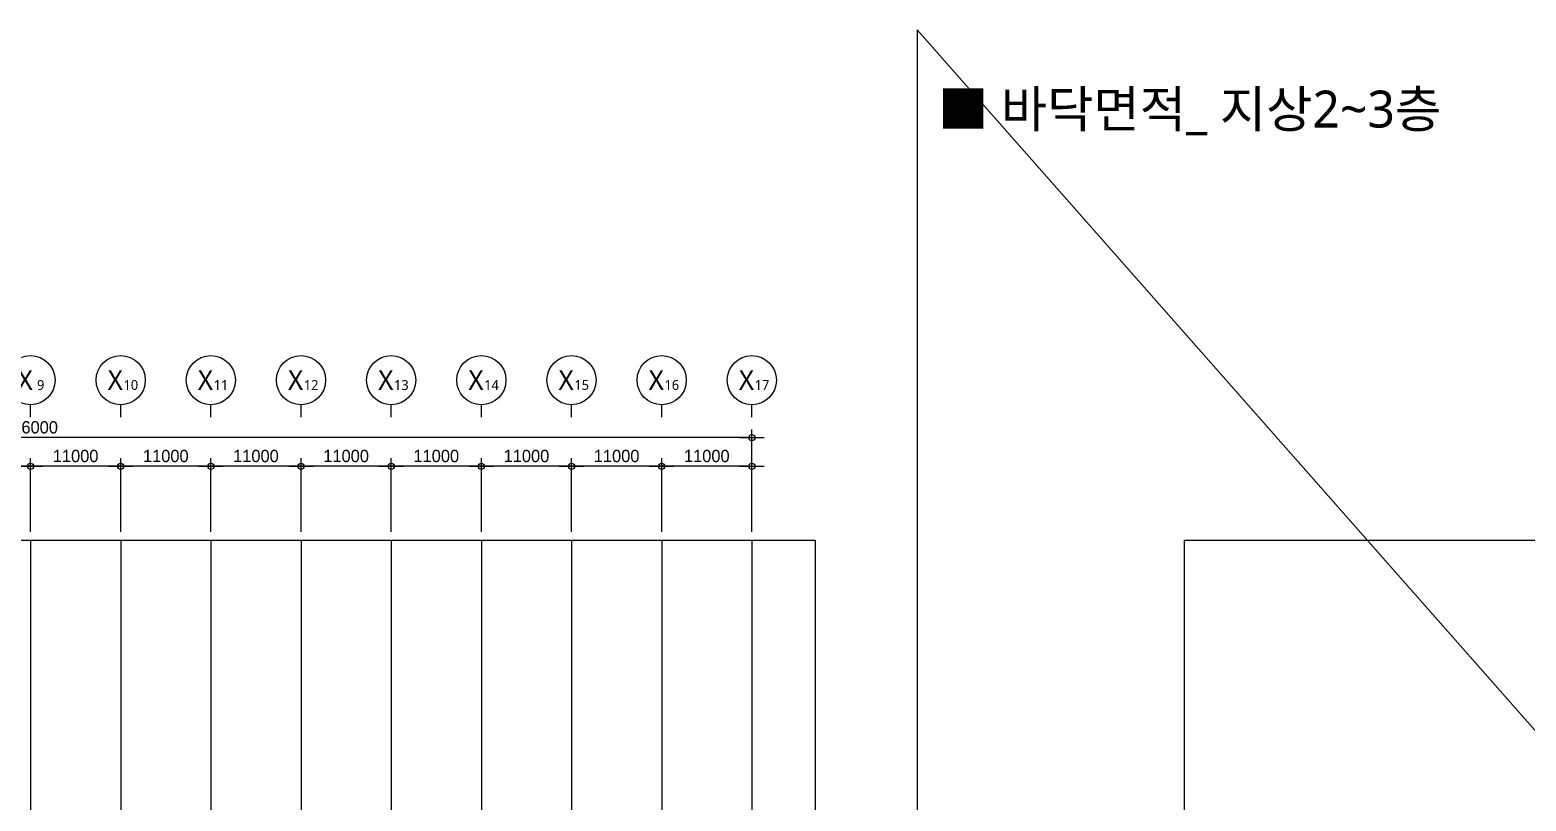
# Model space of a CAD drawing. Header units: millimetres. Extents: x 6000 to 1943854, y 3300 to 446500.
# Drawn here: x 838541 to 1021067, y 352471 to 446500 of the extents above; entities that cross this region are included whole.
import ezdxf
from ezdxf.enums import TextEntityAlignment as Align

# ---------------------------------------------------------------- set-up
doc = ezdxf.new("R2010")
doc.units = ezdxf.units.MM
doc.linetypes.add('CEN', pattern=[62, 60, -1, 0, -1])
doc.layers.get('DEFPOINTS').update_dxf_attribs({"color": 171})
for name, color, linetype in [('CEN(ST)', 12, 'CEN'), ('NDIM', 7, 'Continuous'), ('SYM(AXIS)', 7, 'Continuous'), ('TEXT', 3, 'Continuous'), ('TEXT(AXIS)', 2, 'Continuous'), ('TEXT-주', 7, 'Continuous')]:
    doc.layers.add(name, color=color, linetype=linetype)
doc.styles.add('CGS', font='cgse', dxfattribs={"bigfont": 'cgs'})
doc.styles.add('나눔바른고딕', font='NanumBarunGothic.ttf')
doc.dimstyles.new('NDIM 1200', dxfattribs={"dimscale": 500, "dimtxt": 3, "dimasz": 1, "dimexe": 2, "dimexo": 2, "dimgap": 1, "dimtad": 1, "dimdec": 0, "dimdsep": 46, "dimtxsty": 'CGS', "dimblk": 'DOT0', "dimcen": 1, "dimdle": 8, "dimclrd": 2, "dimclre": 2, "dimclrt": 2, "dimadec": 0, "dimazin": 0, "dimtfac": 1, "dimtdec": 0, "dimtix": 1, "dimtmove": 2, "dimatfit": 3, "dimldrblk": 'DOT0', "dimfxl": 1, "dimtolj": 1, "dimtzin": 0, "dimlwd": -1, "dimlwe": -1, "dimarcsym": 0})

# ---------------------------------------------------------------- blocks, each defined once
blk = doc.blocks.new('DOT0')
blk.add_line((-3, 0), (3, 0))
at = {"color": 6}
blk.add_circle((0, 0), 0.75, dxfattribs=at)
blk = doc.blocks.new('*D6')
at = {"layer": 'DEFPOINTS', "color": 0, "ltscale": 0.4, "transparency": 16777216}
for p in [(1249316, 596382), (1249316, 587382), (1260316, 587382)]:
    blk.add_point(p, dxfattribs=at)
at = {"layer": 'NDIM', "ltscale": 0.4, "transparency": 16777216}
for p, q in [((1249316, 588382), (1249316, 597382)), ((1260316, 588382), (1260316, 597382)), ((1259816, 596382), (1249816, 596382))]:
    blk.add_line(p, q, dxfattribs=at)
at = {"layer": 'NDIM', "ltscale": 0.4, "transparency": 16777216, "xscale": 500, "yscale": 500, "zscale": 500, "rotation": 180}
blk.add_blockref('DOT0', (1249316, 596382), dxfattribs=at)
at = {"layer": 'NDIM', "ltscale": 0.4, "transparency": 16777216, "xscale": 500, "yscale": 500, "zscale": 500}
blk.add_blockref('DOT0', (1260316, 596382), dxfattribs=at)
at = {"layer": 'NDIM', "ltscale": 0.4, "transparency": 16777216, "insert": (1254816, 597632), "char_height": 1500, "attachment_point": 5, "style": 'CGS'}
blk.add_mtext('\\A1;11000', dxfattribs=at)
blk = doc.blocks.new('A$C2F20087E')
at = {"layer": 'SYM(AXIS)'}
blk.add_line((600, 0), (600, 300), dxfattribs=at)
blk.add_circle((600, 900), 600, dxfattribs=at)
blk = doc.blocks.new('*D7')
at = {"layer": 'DEFPOINTS', "color": 0, "ltscale": 0.4, "transparency": 16777216}
for p in [(1084316, 599882), (1084316, 587382), (1260316, 587382)]:
    blk.add_point(p, dxfattribs=at)
at = {"layer": 'NDIM', "ltscale": 0.4, "transparency": 16777216}
for p, q in [((1084316, 588382), (1084316, 600882)), ((1260316, 588382), (1260316, 600882)), ((1259816, 599882), (1084816, 599882))]:
    blk.add_line(p, q, dxfattribs=at)
at = {"layer": 'NDIM', "ltscale": 0.4, "transparency": 16777216, "xscale": 500, "yscale": 500, "zscale": 500, "rotation": 180}
blk.add_blockref('DOT0', (1084316, 599882), dxfattribs=at)
at = {"layer": 'NDIM', "ltscale": 0.4, "transparency": 16777216, "xscale": 500, "yscale": 500, "zscale": 500}
blk.add_blockref('DOT0', (1260316, 599882), dxfattribs=at)
at = {"layer": 'NDIM', "ltscale": 0.4, "transparency": 16777216, "insert": (1172316, 601132), "char_height": 1500, "attachment_point": 5, "style": 'CGS'}
blk.add_mtext('\\A1;176000', dxfattribs=at)
blk = doc.blocks.new('*D9')
at = {"layer": 'DEFPOINTS', "color": 0, "ltscale": 0.4, "transparency": 16777216}
for p in [(1205316, 596382), (1205316, 587382), (1216316, 587382)]:
    blk.add_point(p, dxfattribs=at)
at = {"layer": 'NDIM', "ltscale": 0.4, "transparency": 16777216}
for p, q in [((1205316, 588382), (1205316, 597382)), ((1216316, 588382), (1216316, 597382)), ((1215816, 596382), (1205816, 596382))]:
    blk.add_line(p, q, dxfattribs=at)
at = {"layer": 'NDIM', "ltscale": 0.4, "transparency": 16777216, "xscale": 500, "yscale": 500, "zscale": 500, "rotation": 180}
blk.add_blockref('DOT0', (1205316, 596382), dxfattribs=at)
at = {"layer": 'NDIM', "ltscale": 0.4, "transparency": 16777216, "xscale": 500, "yscale": 500, "zscale": 500}
blk.add_blockref('DOT0', (1216316, 596382), dxfattribs=at)
at = {"layer": 'NDIM', "ltscale": 0.4, "transparency": 16777216, "insert": (1210816, 597632), "char_height": 1500, "attachment_point": 5, "style": 'CGS'}
blk.add_mtext('\\A1;11000', dxfattribs=at)
blk = doc.blocks.new('*D10')
at = {"layer": 'DEFPOINTS', "color": 0, "ltscale": 0.4, "transparency": 16777216}
for p in [(1216316, 596382), (1216316, 587382), (1227316, 587382)]:
    blk.add_point(p, dxfattribs=at)
at = {"layer": 'NDIM', "ltscale": 0.4, "transparency": 16777216}
for p, q in [((1216316, 588382), (1216316, 597382)), ((1227316, 588382), (1227316, 597382)), ((1226816, 596382), (1216816, 596382))]:
    blk.add_line(p, q, dxfattribs=at)
at = {"layer": 'NDIM', "ltscale": 0.4, "transparency": 16777216, "xscale": 500, "yscale": 500, "zscale": 500, "rotation": 180}
blk.add_blockref('DOT0', (1216316, 596382), dxfattribs=at)
at = {"layer": 'NDIM', "ltscale": 0.4, "transparency": 16777216, "xscale": 500, "yscale": 500, "zscale": 500}
blk.add_blockref('DOT0', (1227316, 596382), dxfattribs=at)
at = {"layer": 'NDIM', "ltscale": 0.4, "transparency": 16777216, "insert": (1221816, 597632), "char_height": 1500, "attachment_point": 5, "style": 'CGS'}
blk.add_mtext('\\A1;11000', dxfattribs=at)
blk = doc.blocks.new('*D11')
at = {"layer": 'DEFPOINTS', "color": 0, "ltscale": 0.4, "transparency": 16777216}
for p in [(1227316, 596382), (1227316, 587382), (1238316, 587382)]:
    blk.add_point(p, dxfattribs=at)
at = {"layer": 'NDIM', "ltscale": 0.4, "transparency": 16777216}
for p, q in [((1227316, 588382), (1227316, 597382)), ((1238316, 588382), (1238316, 597382)), ((1237816, 596382), (1227816, 596382))]:
    blk.add_line(p, q, dxfattribs=at)
at = {"layer": 'NDIM', "ltscale": 0.4, "transparency": 16777216, "xscale": 500, "yscale": 500, "zscale": 500, "rotation": 180}
blk.add_blockref('DOT0', (1227316, 596382), dxfattribs=at)
at = {"layer": 'NDIM', "ltscale": 0.4, "transparency": 16777216, "xscale": 500, "yscale": 500, "zscale": 500}
blk.add_blockref('DOT0', (1238316, 596382), dxfattribs=at)
at = {"layer": 'NDIM', "ltscale": 0.4, "transparency": 16777216, "insert": (1232816, 597632), "char_height": 1500, "attachment_point": 5, "style": 'CGS'}
blk.add_mtext('\\A1;11000', dxfattribs=at)
blk = doc.blocks.new('*D12')
at = {"layer": 'DEFPOINTS', "color": 0, "ltscale": 0.4, "transparency": 16777216}
for p in [(1238316, 596382), (1238316, 587382), (1249316, 587382)]:
    blk.add_point(p, dxfattribs=at)
at = {"layer": 'NDIM', "ltscale": 0.4, "transparency": 16777216}
for p, q in [((1238316, 588382), (1238316, 597382)), ((1249316, 588382), (1249316, 597382)), ((1248816, 596382), (1238816, 596382))]:
    blk.add_line(p, q, dxfattribs=at)
at = {"layer": 'NDIM', "ltscale": 0.4, "transparency": 16777216, "xscale": 500, "yscale": 500, "zscale": 500, "rotation": 180}
blk.add_blockref('DOT0', (1238316, 596382), dxfattribs=at)
at = {"layer": 'NDIM', "ltscale": 0.4, "transparency": 16777216, "xscale": 500, "yscale": 500, "zscale": 500}
blk.add_blockref('DOT0', (1249316, 596382), dxfattribs=at)
at = {"layer": 'NDIM', "ltscale": 0.4, "transparency": 16777216, "insert": (1243816, 597632), "char_height": 1500, "attachment_point": 5, "style": 'CGS'}
blk.add_mtext('\\A1;11000', dxfattribs=at)
blk = doc.blocks.new('*D13')
at = {"layer": 'DEFPOINTS', "color": 0, "ltscale": 0.4, "transparency": 16777216}
for p in [(1161316, 596382), (1161316, 587382), (1172316, 587382)]:
    blk.add_point(p, dxfattribs=at)
at = {"layer": 'NDIM', "ltscale": 0.4, "transparency": 16777216}
for p, q in [((1161316, 588382), (1161316, 597382)), ((1172316, 588382), (1172316, 597382)), ((1171816, 596382), (1161816, 596382))]:
    blk.add_line(p, q, dxfattribs=at)
at = {"layer": 'NDIM', "ltscale": 0.4, "transparency": 16777216, "xscale": 500, "yscale": 500, "zscale": 500, "rotation": 180}
blk.add_blockref('DOT0', (1161316, 596382), dxfattribs=at)
at = {"layer": 'NDIM', "ltscale": 0.4, "transparency": 16777216, "xscale": 500, "yscale": 500, "zscale": 500}
blk.add_blockref('DOT0', (1172316, 596382), dxfattribs=at)
at = {"layer": 'NDIM', "ltscale": 0.4, "transparency": 16777216, "insert": (1166816, 597632), "char_height": 1500, "attachment_point": 5, "style": 'CGS'}
blk.add_mtext('\\A1;11000', dxfattribs=at)
blk = doc.blocks.new('*D14')
at = {"layer": 'DEFPOINTS', "color": 0, "ltscale": 0.4, "transparency": 16777216}
for p in [(1172316, 596382), (1172316, 587382), (1183316, 587382)]:
    blk.add_point(p, dxfattribs=at)
at = {"layer": 'NDIM', "ltscale": 0.4, "transparency": 16777216}
for p, q in [((1172316, 588382), (1172316, 597382)), ((1183316, 588382), (1183316, 597382)), ((1182816, 596382), (1172816, 596382))]:
    blk.add_line(p, q, dxfattribs=at)
at = {"layer": 'NDIM', "ltscale": 0.4, "transparency": 16777216, "xscale": 500, "yscale": 500, "zscale": 500, "rotation": 180}
blk.add_blockref('DOT0', (1172316, 596382), dxfattribs=at)
at = {"layer": 'NDIM', "ltscale": 0.4, "transparency": 16777216, "xscale": 500, "yscale": 500, "zscale": 500}
blk.add_blockref('DOT0', (1183316, 596382), dxfattribs=at)
at = {"layer": 'NDIM', "ltscale": 0.4, "transparency": 16777216, "insert": (1177816, 597632), "char_height": 1500, "attachment_point": 5, "style": 'CGS'}
blk.add_mtext('\\A1;11000', dxfattribs=at)
blk = doc.blocks.new('*D15')
at = {"layer": 'DEFPOINTS', "color": 0, "ltscale": 0.4, "transparency": 16777216}
for p in [(1183316, 596382), (1183316, 587382), (1194316, 587382)]:
    blk.add_point(p, dxfattribs=at)
at = {"layer": 'NDIM', "ltscale": 0.4, "transparency": 16777216}
for p, q in [((1183316, 588382), (1183316, 597382)), ((1194316, 588382), (1194316, 597382)), ((1193816, 596382), (1183816, 596382))]:
    blk.add_line(p, q, dxfattribs=at)
at = {"layer": 'NDIM', "ltscale": 0.4, "transparency": 16777216, "xscale": 500, "yscale": 500, "zscale": 500, "rotation": 180}
blk.add_blockref('DOT0', (1183316, 596382), dxfattribs=at)
at = {"layer": 'NDIM', "ltscale": 0.4, "transparency": 16777216, "xscale": 500, "yscale": 500, "zscale": 500}
blk.add_blockref('DOT0', (1194316, 596382), dxfattribs=at)
at = {"layer": 'NDIM', "ltscale": 0.4, "transparency": 16777216, "insert": (1188816, 597632), "char_height": 1500, "attachment_point": 5, "style": 'CGS'}
blk.add_mtext('\\A1;11000', dxfattribs=at)
blk = doc.blocks.new('*D16')
at = {"layer": 'DEFPOINTS', "color": 0, "ltscale": 0.4, "transparency": 16777216}
for p in [(1194316, 596382), (1194316, 587382), (1205316, 587382)]:
    blk.add_point(p, dxfattribs=at)
at = {"layer": 'NDIM', "ltscale": 0.4, "transparency": 16777216}
for p, q in [((1194316, 588382), (1194316, 597382)), ((1205316, 588382), (1205316, 597382)), ((1204816, 596382), (1194816, 596382))]:
    blk.add_line(p, q, dxfattribs=at)
at = {"layer": 'NDIM', "ltscale": 0.4, "transparency": 16777216, "xscale": 500, "yscale": 500, "zscale": 500, "rotation": 180}
blk.add_blockref('DOT0', (1194316, 596382), dxfattribs=at)
at = {"layer": 'NDIM', "ltscale": 0.4, "transparency": 16777216, "xscale": 500, "yscale": 500, "zscale": 500}
blk.add_blockref('DOT0', (1205316, 596382), dxfattribs=at)
at = {"layer": 'NDIM', "ltscale": 0.4, "transparency": 16777216, "insert": (1199816, 597632), "char_height": 1500, "attachment_point": 5, "style": 'CGS'}
blk.add_mtext('\\A1;11000', dxfattribs=at)
blk = doc.blocks.new('A$C1fae6940')
at = {"layer": 'CEN(ST)', "ltscale": 0.5}
for points in [[(1172315.5, 587381.8), (1172315.5, 405238.9)], [(1183315.5, 587381.8), (1183315.5, 405238.9)], [(1194315.5, 587381.8), (1194315.5, 405238.9)], [(1205315.5, 587381.8), (1205315.5, 405238.9)], [(1216315.5, 587381.8), (1216315.5, 405238.9)], [(1227315.5, 587381.8), (1227315.5, 405238.9)], [(1238315.5, 587381.8), (1238315.5, 405238.9)], [(1249315.5, 587381.8), (1249315.5, 405238.9)], [(1260315.5, 587381.8), (1260315.5, 405238.9)]]:
    blk.add_lwpolyline(points, dxfattribs=at)
at = {"layer": 'DEFPOINTS'}
blk.add_lwpolyline([(1268025.4, 405238.9), (1029097.9, 405238.9), (1029097.9, 587381.8), (1268025.4, 587381.8)], close=True, dxfattribs=at)
at = {"xscale": 5, "yscale": 5, "zscale": 5}
for p in [(1169315.5, 602381.8), (1180315.5, 602381.8), (1191315.5, 602381.8), (1202315.5, 602381.8), (1213315.5, 602381.8), (1224315.5, 602381.8), (1235315.5, 602381.8), (1246315.5, 602381.8), (1257315.5, 602381.8)]:
    blk.add_blockref('A$C2F20087E', p, dxfattribs=at)
at = {"layer": 'TEXT(AXIS)', "style": '나눔바른고딕'}
for s, height, p in [('X', 2400, (1171657.3, 606901.7)), ('X', 2400, (1182657.3, 606901.7)), ('X', 2400, (1193657.3, 606901.7)), ('X', 2400, (1204657.3, 606901.7)), ('X', 2400, (1215657.3, 606901.7)), ('X', 2400, (1226657.3, 606901.7)), ('X', 2400, (1237657.3, 606901.7)), ('X', 2400, (1248657.3, 606901.7)), ('X', 2400, (1259657.3, 606901.7)), ('9', 1200, (1173553.5, 606301.8)), ('10', 1200, (1184553.5, 606301.8)), ('11', 1200, (1195553.5, 606301.8)), ('12', 1200, (1206553.5, 606301.8)), ('13', 1200, (1217553.5, 606301.8)), ('14', 1200, (1228553.5, 606301.8)), ('15', 1200, (1239553.5, 606301.8)), ('16', 1200, (1250553.5, 606301.8)), ('17', 1200, (1261553.5, 606301.8))]:
    blk.add_text(s, height=height, dxfattribs=at).set_placement(p, align=Align.MIDDLE)
at = {"layer": 'NDIM', "ltscale": 0.4}
for base, p1, p2, picture, middle in [((1084315.5, 599881.8), (1260315.5, 587381.8), (1084315.5, 587381.8), '*D7', (1172315.5, 601131.8)), ((1161315.5, 596381.8), (1172315.5, 587381.8), (1161315.5, 587381.8), '*D13', (1166815.5, 597631.8)), ((1172315.5, 596381.8), (1183315.5, 587381.8), (1172315.5, 587381.8), '*D14', (1177815.5, 597631.8)), ((1183315.5, 596381.8), (1194315.5, 587381.8), (1183315.5, 587381.8), '*D15', (1188815.5, 597631.8)), ((1194315.5, 596381.8), (1205315.5, 587381.8), (1194315.5, 587381.8), '*D16', (1199815.5, 597631.8)), ((1205315.5, 596381.8), (1216315.5, 587381.8), (1205315.5, 587381.8), '*D9', (1210815.5, 597631.8)), ((1216315.5, 596381.8), (1227315.5, 587381.8), (1216315.5, 587381.8), '*D10', (1221815.5, 597631.8)), ((1227315.5, 596381.8), (1238315.5, 587381.8), (1227315.5, 587381.8), '*D11', (1232815.5, 597631.8)), ((1238315.5, 596381.8), (1249315.5, 587381.8), (1238315.5, 587381.8), '*D12', (1243815.5, 597631.8)), ((1249315.5, 596381.8), (1260315.5, 587381.8), (1249315.5, 587381.8), '*D6', (1254815.5, 597631.8))]:
    dim = blk.add_linear_dim(base=base, p1=p1, p2=p2, angle=180, dimstyle='NDIM 1200', override={"dimclrd": 256, "dimclre": 256, "dimclrt": 256}, dxfattribs=at)
    dim.commit()
    dim.dimension.update_dxf_attribs({"geometry": picture, "text_midpoint": middle})

msp = doc.modelspace()

# ---------------------------------------------------------------- linework, layer by layer
at = {"layer": 'DEFPOINTS'}
msp.add_lwpolyline([(1034614.6, 346983.5), (946800, 446500)], dxfattribs=at)
at = {"layer": 'TEXT-주', "ltscale": 1000}
msp.add_line((946800, 446500), (946800, 3300), dxfattribs=at)

# ---------------------------------------------------------------- block references
for p in [(-333701, -203092.9), (-49701, -203092.9)]:
    msp.add_blockref('A$C1fae6940', p)

# ---------------------------------------------------------------- texts
at = {"layer": 'TEXT', "style": '나눔바른고딕'}
msp.add_text('■ 바닥면적_ 지상2~3층', height=4500, dxfattribs=at).set_placement((949333.3, 434602.8))

doc.saveas('drawing.dxf')
